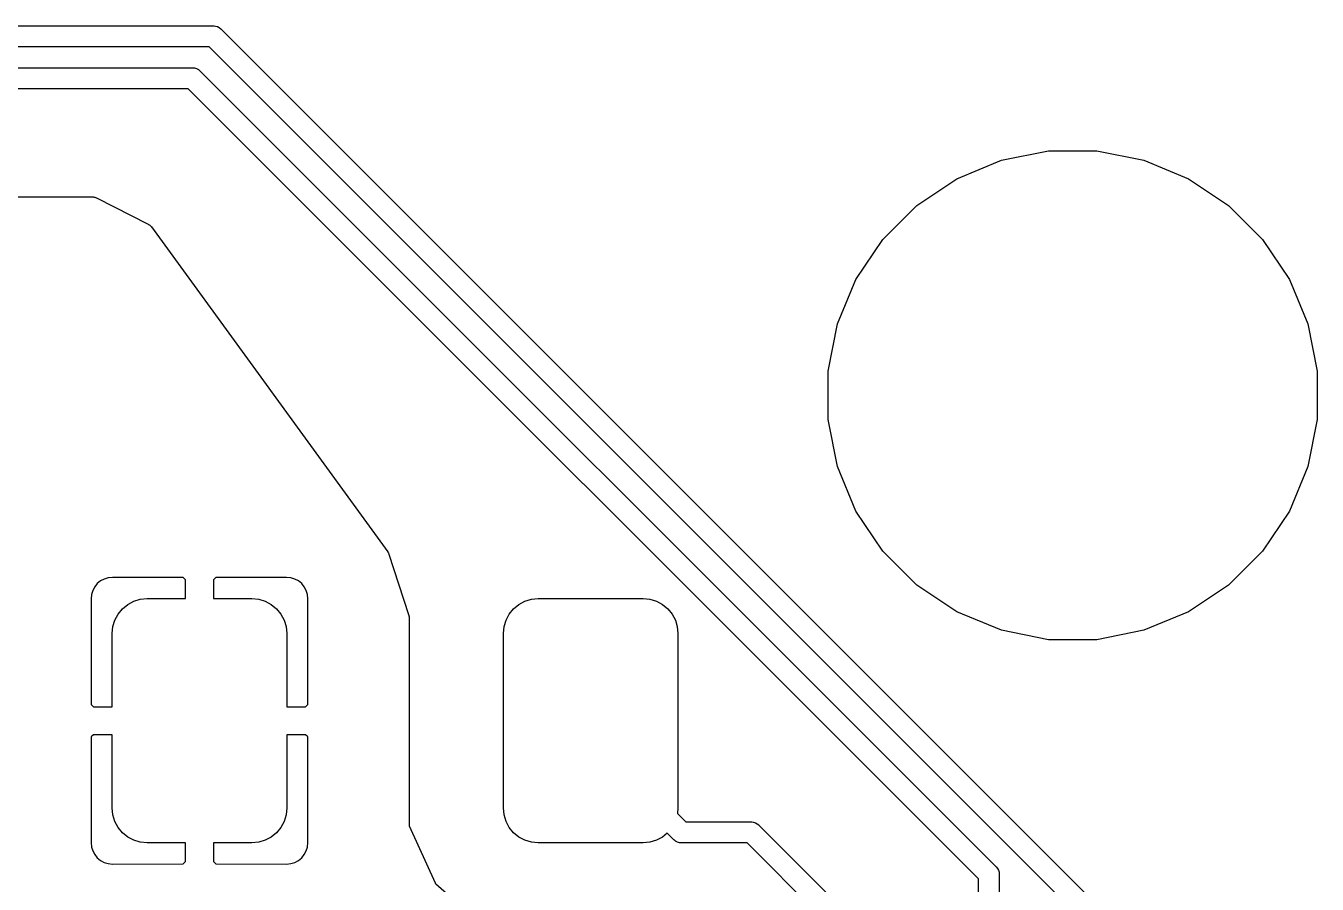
# Model space of a CAD drawing. Extents: x 70 to 232, y -100 to -50.
# Drawn here: x 220.26 to 229.5, y -56.17 to -50.02 of the extents above; entities that cross this region are included whole.
import ezdxf

# ---------------------------------------------------------------- set-up
doc = ezdxf.new("R2010")
doc.units = 0
doc.layers.add('BLACK', color=7, linetype='CONTINUOUS')

msp = doc.modelspace()

# ---------------------------------------------------------------- linework, layer by layer
at = {"layer": 'BLACK', "linetype": 'CONTINUOUS'}
for p, q in [((124.504, -50.025), (221.596, -50.025)), ((221.596, -50.025), (221.6, -50.0246)), ((221.6, -50.0246), (221.604, -50.025)), ((221.604, -50.025), (221.604, -50.025)), ((221.604, -50.025), (221.615, -50.0261)), ((221.615, -50.0261), (221.629, -50.0304)), ((221.629, -50.0304), (221.642, -50.0373)), ((221.642, -50.0373), (221.653, -50.0467)), ((221.653, -50.0467), (221.656, -50.0496)), ((221.656, -50.0496), (229.493, -57.8873)), ((221.569, -50.175), (124.531, -50.175)), ((229.368, -57.974), (221.569, -50.175)), ((141.704, -50.325), (221.446, -50.325)), ((221.446, -50.325), (221.45, -50.3246)), ((221.45, -50.3246), (221.454, -50.325)), ((221.454, -50.325), (221.454, -50.325)), ((221.454, -50.325), (221.465, -50.3261)), ((221.465, -50.3261), (221.479, -50.3304)), ((221.479, -50.3304), (221.492, -50.3373)), ((221.492, -50.3373), (221.503, -50.3467)), ((221.503, -50.3467), (221.506, -50.3496)), ((221.506, -50.3496), (227.2, -56.0444)), ((221.419, -50.475), (141.731, -50.475)), ((227.075, -56.1311), (221.419, -50.475)), ((227.24, -50.9873), (227.578, -50.92)), ((227.578, -50.92), (227.922, -50.92)), ((227.922, -50.92), (228.26, -50.9873)), ((226.921, -51.1192), (227.24, -50.9873)), ((228.26, -50.9873), (228.579, -51.1192)), ((226.634, -51.3107), (226.921, -51.1192)), ((228.579, -51.1192), (228.866, -51.3107)), ((209.776, -51.25), (220.735, -51.25)), ((220.735, -51.25), (220.736, -51.25)), ((220.736, -51.25), (220.738, -51.2502)), ((220.738, -51.2502), (220.74, -51.2502)), ((220.74, -51.2502), (220.744, -51.2509)), ((220.744, -51.2509), (220.748, -51.2514)), ((220.748, -51.2514), (220.75, -51.252)), ((220.75, -51.252), (220.752, -51.2524)), ((220.752, -51.2524), (220.756, -51.2539)), ((220.756, -51.2539), (220.76, -51.2551)), ((220.76, -51.2551), (220.762, -51.2561)), ((220.762, -51.2561), (220.764, -51.2569)), ((220.764, -51.2569), (221.133, -51.4453)), ((226.391, -51.5544), (226.634, -51.3107)), ((228.866, -51.3107), (229.109, -51.5544)), ((221.133, -51.4453), (221.134, -51.4457)), ((221.134, -51.4457), (221.136, -51.4468)), ((221.136, -51.4468), (221.138, -51.4478)), ((221.138, -51.4478), (221.141, -51.4502)), ((221.141, -51.4502), (221.145, -51.4525)), ((221.145, -51.4525), (221.146, -51.454)), ((221.146, -51.454), (221.148, -51.4552)), ((221.148, -51.4552), (221.151, -51.4583)), ((221.151, -51.4583), (221.153, -51.4612)), ((221.153, -51.4612), (221.155, -51.4629)), ((221.155, -51.4629), (221.156, -51.4645)), ((221.156, -51.4645), (222.847, -53.7897)), ((226.199, -51.8411), (226.391, -51.5544)), ((229.109, -51.5544), (229.301, -51.8411)), ((226.067, -52.1595), (226.199, -51.8411)), ((229.301, -51.8411), (229.433, -52.1595)), ((226, -52.4976), (226.067, -52.1595)), ((229.433, -52.1595), (229.5, -52.4976)), ((226, -52.8424), (226, -52.4976)), ((229.5, -52.4976), (229.5, -52.8424)), ((226.067, -53.1805), (226, -52.8424)), ((229.5, -52.8424), (229.433, -53.1805)), ((226.199, -53.4989), (226.067, -53.1805)), ((229.433, -53.1805), (229.301, -53.4989)), ((226.391, -53.7856), (226.199, -53.4989)), ((229.301, -53.4989), (229.109, -53.7856)), ((222.847, -53.7897), (222.848, -53.7904)), ((222.848, -53.7904), (222.849, -53.7933)), ((222.849, -53.7933), (222.851, -53.796)), ((226.634, -54.0293), (226.391, -53.7856)), ((229.109, -53.7856), (228.866, -54.0293)), ((222.851, -53.796), (222.852, -53.7987)), ((222.852, -53.7987), (222.854, -53.8012)), ((222.854, -53.8012), (222.855, -53.8043)), ((222.855, -53.8043), (222.856, -53.8074)), ((222.856, -53.8074), (222.997, -54.2404)), ((220.846, -53.9772), (220.817, -53.9857)), ((220.878, -53.974), (220.846, -53.9772)), ((221.384, -53.9749), (220.878, -53.974)), ((221.4, -53.9912), (221.384, -53.9749)), ((221.616, -53.9749), (221.6, -53.9912)), ((222.122, -53.974), (221.616, -53.9749)), ((222.154, -53.9772), (222.122, -53.974)), ((222.183, -53.9857), (222.154, -53.9772)), ((220.736, -54.0673), (220.727, -54.0956)), ((220.75, -54.0413), (220.736, -54.0673)), ((220.768, -54.0184), (220.75, -54.0413)), ((220.791, -53.9997), (220.768, -54.0184)), ((220.817, -53.9857), (220.791, -53.9997)), ((221.4, -54.125), (221.4, -53.9912)), ((221.6, -53.9912), (221.6, -54.125)), ((222.209, -53.9997), (222.183, -53.9857)), ((222.232, -54.0184), (222.209, -53.9997)), ((222.25, -54.0413), (222.232, -54.0184)), ((222.264, -54.0673), (222.25, -54.0413)), ((222.273, -54.0956), (222.264, -54.0673)), ((226.921, -54.2208), (226.634, -54.0293)), ((228.866, -54.0293), (228.579, -54.2208)), ((220.727, -54.0956), (220.724, -54.1281)), ((220.724, -54.1281), (220.725, -54.8838)), ((220.986, -54.1671), (221.029, -54.144)), ((221.029, -54.144), (221.076, -54.1298)), ((221.076, -54.1298), (221.125, -54.125)), ((221.125, -54.125), (221.4, -54.125)), ((221.6, -54.125), (221.875, -54.125)), ((221.875, -54.125), (221.924, -54.1298)), ((221.924, -54.1298), (221.971, -54.144)), ((221.971, -54.144), (222.014, -54.1671)), ((222.276, -54.1281), (222.273, -54.0956)), ((222.275, -54.8838), (222.276, -54.1281)), ((223.786, -54.1671), (223.829, -54.144)), ((223.829, -54.144), (223.876, -54.1298)), ((223.876, -54.1298), (223.925, -54.125)), ((223.925, -54.125), (224.675, -54.125)), ((224.675, -54.125), (224.724, -54.1298)), ((224.724, -54.1298), (224.771, -54.144)), ((224.771, -54.144), (224.814, -54.1671)), ((220.894, -54.2793), (220.917, -54.2361)), ((220.917, -54.2361), (220.948, -54.1982)), ((220.948, -54.1982), (220.986, -54.1671)), ((222.014, -54.1671), (222.052, -54.1982)), ((222.052, -54.1982), (222.083, -54.2361)), ((222.083, -54.2361), (222.106, -54.2793)), ((222.997, -54.2404), (222.997, -54.2413)), ((222.997, -54.2413), (222.998, -54.2445)), ((222.998, -54.2445), (222.999, -54.2477)), ((222.999, -54.2477), (222.999, -54.2506)), ((222.999, -54.2506), (223, -54.2534)), ((223, -54.2534), (223, -54.2567)), ((223.694, -54.2793), (223.717, -54.2361)), ((223.717, -54.2361), (223.748, -54.1982)), ((223.748, -54.1982), (223.786, -54.1671)), ((224.814, -54.1671), (224.852, -54.1982)), ((224.852, -54.1982), (224.883, -54.2361)), ((224.883, -54.2361), (224.906, -54.2793)), ((227.24, -54.3527), (226.921, -54.2208)), ((228.579, -54.2208), (228.26, -54.3527)), ((220.875, -54.375), (220.88, -54.3262)), ((220.88, -54.3262), (220.894, -54.2793)), ((222.106, -54.2793), (222.12, -54.3262)), ((222.12, -54.3262), (222.125, -54.375)), ((223, -54.2567), (223, -54.2601)), ((223, -54.2601), (223, -55.7469)), ((223.675, -54.375), (223.68, -54.3262)), ((223.68, -54.3262), (223.694, -54.2793)), ((224.906, -54.2793), (224.92, -54.3262)), ((224.92, -54.3262), (224.925, -54.375)), ((220.875, -54.9), (220.875, -54.375)), ((222.125, -54.375), (222.125, -54.9)), ((223.675, -55.625), (223.675, -54.375)), ((224.925, -54.375), (224.925, -55.625)), ((227.578, -54.42), (227.24, -54.3527)), ((227.922, -54.42), (227.578, -54.42)), ((228.26, -54.3527), (227.922, -54.42)), ((220.725, -54.8838), (220.741, -54.9)), ((220.741, -54.9), (220.875, -54.9)), ((222.125, -54.9), (222.259, -54.9)), ((222.259, -54.9), (222.275, -54.8838)), ((220.725, -55.1162), (220.724, -55.8719)), ((220.741, -55.1), (220.725, -55.1162)), ((220.875, -55.1), (220.741, -55.1)), ((220.875, -55.625), (220.875, -55.1)), ((222.125, -55.1), (222.125, -55.625)), ((222.259, -55.1), (222.125, -55.1)), ((222.275, -55.1162), (222.259, -55.1)), ((222.276, -55.8719), (222.275, -55.1162)), ((220.88, -55.6738), (220.875, -55.625)), ((222.125, -55.625), (222.12, -55.6738)), ((223.68, -55.6738), (223.675, -55.625)), ((224.925, -55.625), (224.921, -55.665)), ((220.894, -55.7207), (220.88, -55.6738)), ((220.917, -55.7639), (220.894, -55.7207)), ((222.106, -55.7207), (222.083, -55.7639)), ((222.12, -55.6738), (222.106, -55.7207)), ((223.694, -55.7207), (223.68, -55.6738)), ((223.717, -55.7639), (223.694, -55.7207)), ((224.921, -55.665), (224.981, -55.725)), ((224.981, -55.725), (225.446, -55.725)), ((225.446, -55.725), (225.45, -55.7246)), ((225.45, -55.7246), (225.454, -55.725)), ((225.454, -55.725), (225.454, -55.725)), ((225.454, -55.725), (225.465, -55.7261)), ((225.465, -55.7261), (225.479, -55.7304)), ((225.479, -55.7304), (225.492, -55.7373)), ((220.948, -55.8018), (220.917, -55.7639)), ((220.986, -55.8329), (220.948, -55.8018)), ((222.052, -55.8018), (222.014, -55.8329)), ((222.083, -55.7639), (222.052, -55.8018)), ((223, -55.7469), (223, -55.7494)), ((223, -55.7494), (223.002, -55.7533)), ((223.002, -55.7533), (223.187, -56.1618)), ((223.748, -55.8018), (223.717, -55.7639)), ((223.786, -55.8329), (223.748, -55.8018)), ((224.848, -55.8045), (224.814, -55.8329)), ((224.894, -55.8504), (224.848, -55.8045)), ((225.492, -55.7373), (225.503, -55.7467)), ((225.503, -55.7467), (225.506, -55.7496)), ((225.506, -55.7496), (226.45, -56.6944)), ((220.724, -55.8719), (220.727, -55.9044)), ((220.727, -55.9044), (220.736, -55.9327)), ((221.029, -55.856), (220.986, -55.8329)), ((221.076, -55.8702), (221.029, -55.856)), ((221.125, -55.875), (221.076, -55.8702)), ((221.4, -55.875), (221.125, -55.875)), ((221.4, -56.0088), (221.4, -55.875)), ((221.875, -55.875), (221.6, -55.875)), ((221.6, -55.875), (221.6, -56.0088)), ((221.924, -55.8702), (221.875, -55.875)), ((221.971, -55.856), (221.924, -55.8702)), ((222.014, -55.8329), (221.971, -55.856)), ((222.264, -55.9327), (222.273, -55.9044)), ((222.273, -55.9044), (222.276, -55.8719)), ((223.829, -55.856), (223.786, -55.8329)), ((223.876, -55.8702), (223.829, -55.856)), ((223.925, -55.875), (223.876, -55.8702)), ((224.675, -55.875), (223.925, -55.875)), ((224.724, -55.8702), (224.675, -55.875)), ((224.771, -55.856), (224.724, -55.8702)), ((224.814, -55.8329), (224.771, -55.856)), ((224.897, -55.8533), (224.894, -55.8504)), ((224.901, -55.8569), (224.897, -55.8533)), ((224.908, -55.8627), (224.901, -55.8569)), ((224.921, -55.8696), (224.908, -55.8627)), ((224.935, -55.8739), (224.921, -55.8696)), ((224.95, -55.8754), (224.935, -55.8739)), ((224.954, -55.875), (224.95, -55.8754)), ((225.419, -55.875), (224.954, -55.875)), ((226.325, -56.7811), (225.419, -55.875)), ((220.736, -55.9327), (220.75, -55.9587)), ((220.75, -55.9587), (220.768, -55.9816)), ((220.768, -55.9816), (220.791, -56.0003)), ((220.791, -56.0003), (220.817, -56.0143)), ((221.384, -56.0251), (221.4, -56.0088)), ((221.6, -56.0088), (221.616, -56.0251)), ((222.183, -56.0143), (222.209, -56.0003)), ((222.209, -56.0003), (222.232, -55.9816)), ((222.232, -55.9816), (222.25, -55.9587)), ((222.25, -55.9587), (222.264, -55.9327)), ((220.817, -56.0143), (220.846, -56.0228)), ((220.846, -56.0228), (220.878, -56.026)), ((220.878, -56.026), (221.384, -56.0251)), ((221.616, -56.0251), (222.122, -56.026)), ((222.122, -56.026), (222.154, -56.0228)), ((222.154, -56.0228), (222.183, -56.0143)), ((227.2, -56.0444), (227.203, -56.0467)), ((227.203, -56.0467), (227.213, -56.0581)), ((227.213, -56.0581), (227.22, -56.0712)), ((227.22, -56.0712), (227.224, -56.0853)), ((227.224, -56.0853), (227.225, -56.0963)), ((227.225, -56.0963), (227.225, -56.0963)), ((227.225, -56.0963), (227.225, -56.1)), ((227.225, -56.1), (227.225, -56.1037)), ((227.225, -56.1037), (227.225, -57.9689)), ((223.187, -56.1618), (223.188, -56.164)), ((223.188, -56.164), (223.191, -56.167)), ((223.191, -56.167), (223.402, -56.3513)), ((227.075, -57.9963), (227.075, -56.1311))]:
    msp.add_line(p, q, dxfattribs=at)

doc.saveas('drawing.dxf')
